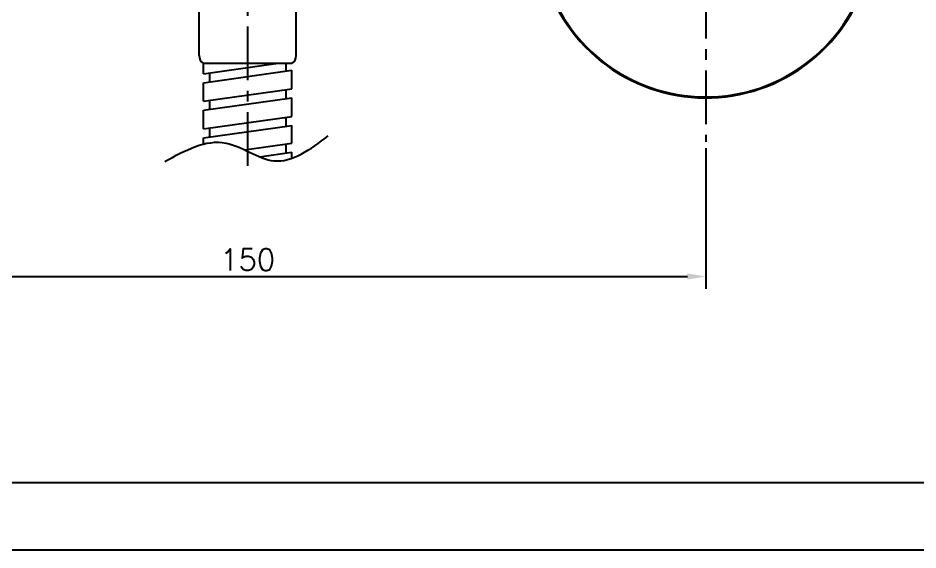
# Model space of a CAD drawing. Extents: x -5 to 589, y 435 to 855.
# Drawn here: x 133.8 to 281.2, y 435 to 522 of the extents above; entities that cross this region are included whole.
import ezdxf

# ---------------------------------------------------------------- set-up
doc = ezdxf.new("R2010")
doc.units = 0
doc.header["$LTSCALE"] = 7
doc.header["$MEASUREMENT"] = 0
doc.linetypes.add('CENTER', pattern=[2, 1.25, -0.25, 0.25, -0.25])
doc.layers.get('0').update_dxf_attribs({"color": 2, "linetype": 'CONTINUOUS'})
for name, color, linetype in [('CL', 1, 'CENTER'), ('DIM', 2, 'CONTINUOUS'), ('DWG', 7, 'CONTINUOUS')]:
    doc.layers.add(name, color=color, linetype=linetype)
doc.styles.add('GHS', font='ROMANS', dxfattribs={"bigfont": 'GHS'})

# ---------------------------------------------------------------- blocks, each defined once
blk = doc.blocks.new('BORDER')
blk.add_line((0, 0), (1, 0))
blk = doc.blocks.new('양식')
at = {"color": 4}
blk.add_line((1768, 11), (1219, 11), dxfattribs=at)
at = {"xscale": 594, "yscale": 420, "zscale": 594}
blk.add_blockref('BORDER', (1188, 0), dxfattribs=at)

msp = doc.modelspace()

# ---------------------------------------------------------------- linework, layer by layer
at = {"layer": 'CL'}
for p, q in [((171.41, 497.88), (171.41, 659.72)), ((246.41, 569.43), (246.41, 501.76))]:
    msp.add_line(p, q, dxfattribs=at)
at = {"layer": 'DIM'}
for p, q in [((246.41, 500.76), (246.41, 477.75)), ((99.41, 479.75), (243.41, 479.75))]:
    msp.add_line(p, q, dxfattribs=at)
msp.add_solid([(243.41, 480.25), (243.41, 479.25), (246.41, 479.75)], dxfattribs=at)
at = {"layer": 'DWG', "color": 7, "linetype": 'Continuous'}
for p, q in [((163.46, 515.91), (163.46, 528.9)), ((179.36, 515.91), (179.36, 528.9)), ((164.16, 512.93), (176.04, 514.6)), ((177.66, 514.6), (164.16, 514.6)), ((164.16, 512.93), (164.16, 514.6)), ((178.66, 514.6), (177.66, 514.6)), ((177.66, 514.6), (177.66, 513.35)), ((164.16, 511.45), (178.66, 513.49)), ((165.16, 513.07), (165.16, 511.59)), ((178.66, 510.46), (178.66, 513.49)), ((164.16, 508.42), (164.16, 511.45)), ((164.16, 508.42), (178.66, 510.46)), ((177.66, 510.32), (177.66, 508.84)), ((164.16, 506.94), (178.66, 508.98)), ((165.16, 508.56), (165.16, 507.08)), ((178.66, 505.95), (178.66, 508.98)), ((164.16, 503.91), (164.16, 506.94)), ((164.16, 503.91), (178.66, 505.95)), ((177.66, 505.84), (177.66, 504.33)), ((164.16, 502.43), (178.66, 504.47)), ((165.16, 504.09), (165.16, 502.57)), ((178.66, 501.57), (178.66, 504.47)), ((164.16, 501.41), (164.16, 502.43)), ((170.89, 500.48), (178.66, 501.57)), ((177.66, 501.46), (177.66, 499.95)), ((173.34, 499.34), (178.66, 500.09)), ((178.66, 499.09), (178.66, 500.09))]:
    msp.add_line(p, q, dxfattribs=at)
at = {"layer": 'DWG'}
for radius, start, end in [(27.5, 144.5589, 92.8113), (27.35, 144.7121, 92.6581)]:
    msp.add_arc((246.41, 536.47), radius, start, end, dxfattribs=at)
at = {"layer": 'DWG', "color": 7, "linetype": 'Continuous'}
for centre, start, end in [((164.96, 515.87), 178.2676, 237.8), ((177.86, 515.87), 302.2, 1.7324)]:
    msp.add_arc(centre, 1.5, start, end, dxfattribs=at)
at = {"layer": 'DWG'}
msp.add_spline([(157.83, 498.56), (167.87, 501.58), (175.71, 498.68), (184.59, 502.74)], degree=3, dxfattribs=at)

# ---------------------------------------------------------------- block references
at = {"layer": 'DIM'}
msp.add_blockref('양식', (-1193, 435), dxfattribs=at)

# ---------------------------------------------------------------- texts
at = {"layer": 'DIM', "insert": (171.41, 482.5), "char_height": 3.5, "attachment_point": 5, "style": 'GHS'}
msp.add_mtext('\\A1;150', dxfattribs=at)

doc.saveas('drawing.dxf')
